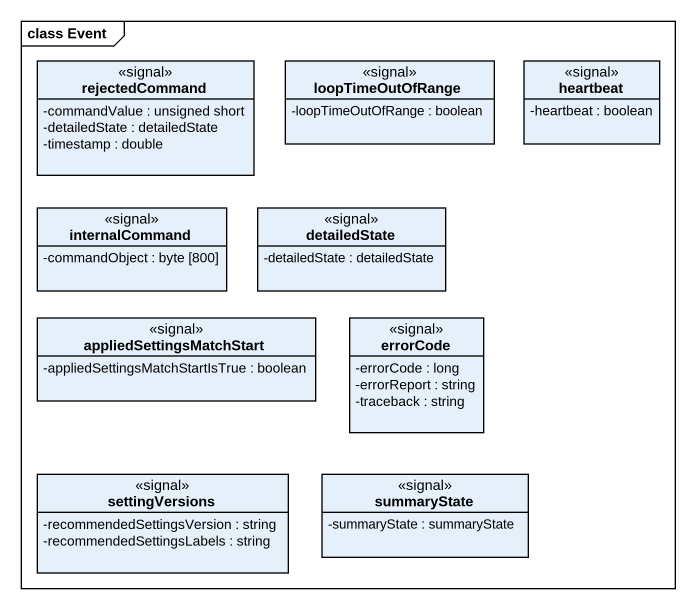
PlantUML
@startuml
mainframe class Event
hide circle
hide empty members
skinparam classAttributeIconSize 0
class rejectedCommand <<signal>> {
  -commandValue : unsigned short
  -detailedState : detailedState
  -timestamp : double
}
class loopTimeOutOfRange <<signal>> {
  -loopTimeOutOfRange : boolean
}
class heartbeat <<signal>> {
  -heartbeat : boolean
}
class internalCommand <<signal>> {
  -commandObject : byte [800]
}
class detailedState <<signal>> {
  -detailedState : detailedState
}
class appliedSettingsMatchStart <<signal>> {
  -appliedSettingsMatchStartIsTrue : boolean
}
class errorCode <<signal>> {
  -errorCode : long
  -errorReport : string
  -traceback : string
}
class settingVersions <<signal>> {
  -recommendedSettingsVersion : string
  -recommendedSettingsLabels : string
}
class summaryState <<signal>> {
  -summaryState : summaryState
}
@enduml
